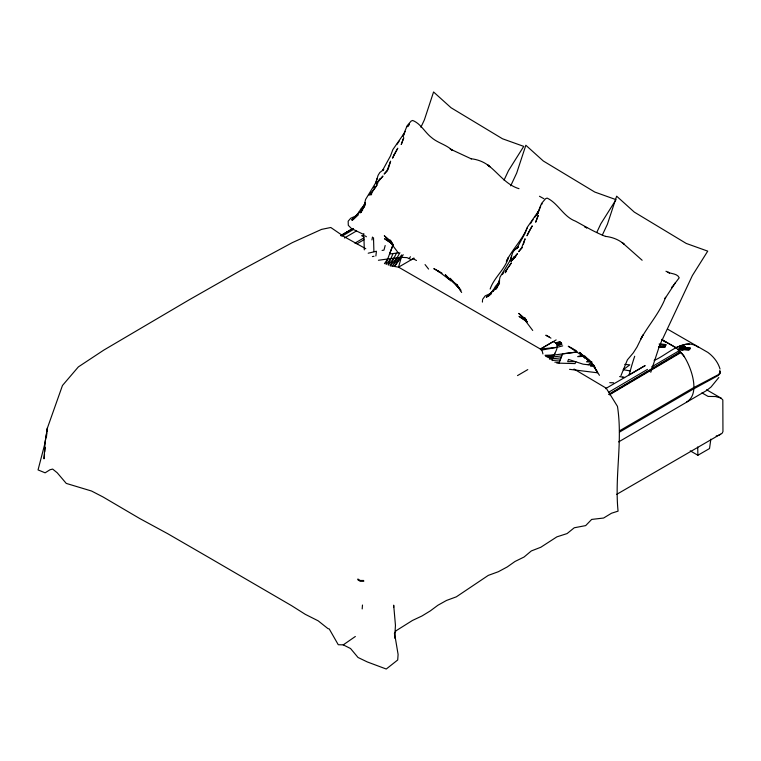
<?xml version="1.0" encoding="UTF-8"?>
<svg xmlns="http://www.w3.org/2000/svg" width="761" height="761" viewBox="0 0 761 761"><rect width="100%" height="100%" fill="white"/><g stroke="black" fill="none" stroke-linecap="round" stroke-linejoin="round"><path stroke-width="1.14" d="M362.188 608.924L362.483 605.033M482.417 302.107L482.512 300.329M394.655 638.146L395.454 625.323L393.684 605.166L393.694 607.383M44.518 454.241L44.005 458.826L45.099 442.179L47.458 427.872L62.459 385.504L78.354 366.907L103.781 350.108L189.204 299.805L240.609 270.536L292.31 242.635L321.542 229.394L330.788 227.491L344.238 236.728L365.775 248.723M44.775 451.948L45.289 447.363M46.431 437.042L46.821 433.599M47.077 431.306L47.458 427.872L44.842 443.796L38.05 469.918L45.127 472.828L49.998 469.746L52.652 469.08L57.199 472.762L66.255 483.406L91.539 491.026L103.049 496.981L139.682 518.498L167.734 533.718L208.999 557.585L291.587 605.67L305.285 614.336L318.165 620.824L327.991 628.634L329.218 628.909L338.255 644.719L343.259 644.871L350.545 648.524L358.022 657.475L367.297 661.937L386.255 669.024L397.708 659.977L398.098 654.45L394.607 633.685M482.56 299.434L485.176 295.896L491.463 293.033M375.877 255.962L376.429 251.244L368.2 253.213M363.958 206.83L365.556 199.496L375.982 182.345L378.055 175.391L379.787 172.538L383.772 169.484L382.526 170.435L390.526 155.843L392.857 149.594L403.691 133.993L402.978 135.953L407.135 125.746L411.14 121.066L412.662 120.466C420.643 123.482 424.866 132.385 431.477 137.513C437.756 142.992 446.089 144.58 452.177 150.231L450.208 149.042L471.411 158.916M498.997 282.236L498.484 284.595L500.015 277.118L510.441 259.977L512.514 253.013L514.246 250.16L518.231 247.106L514.246 250.16M710.85 439.145L709.528 448.543L697.894 455.259L690.237 450.845M364.024 206.963L365.147 202.673L360.666 212.7L364.938 204.091L360.933 208.828L358.374 213.194M371.948 239.953L372.481 237.052M498.484 284.595L499.53 281.285L499.216 282.36M385.171 245.527L383.963 250.141L382.079 250.417M634.703 356.234A143.173 25.845 -82.9 0 0 631.868 365.147L629.09 374.935L645.157 365.584L605.461 388.7M398.764 252.861L396.471 253.128L390.203 265.741L398.564 267.159L414.089 258.122L411.349 259.72L407.059 257.637L401.313 257.342L398.564 267.159L540.434 349.071L542.27 351.268L542.916 353.913M651.578 366.973L679.24 350.688A33.484 19.13 59.5 0 0 678.156 349.699L679.811 348.196L690.141 348.719L690.436 347.958L685.014 347.634L682.798 350.298L678.156 349.699L675.93 347.672L661.537 339.368M523.359 244.5L525.071 238.764L521.608 247.905L518.593 251.691L522.465 247.42M377.104 178.54L375.772 182.897L375.982 182.345M511.563 256.172L510.231 260.528L510.441 259.977M388.005 169.798L390.612 161.142L387.149 170.283L384.134 174.069L387.263 171.016M490.16 289.028C494.06 277.346 505.076 269.594 508.462 257.38L506.36 261.384C512.124 249.589 521.932 240.295 527.069 228.129M576.039 352.134L562.588 353.808L560.277 359.915L552.039 360.505C552.733 354.655 562.531 344.876 553.218 341.622L540.434 349.071L557.128 347.301L562.693 345.865M650.769 372.3L659.654 345.313L692.367 275.558L707.73 251.14L686.251 243.444L634.284 212.091L616.648 196.186L607.383 224.295L602.351 235.025M556.805 363.102L575.107 363.596L575.82 361.627L567.677 361.665L568.515 359.411L583.088 364.177L591.04 365.09L591.716 363.111M385.865 264.048L387.73 258.968L401.313 257.342M559.097 363.111L560.277 359.915M403.292 136.314L405.128 131.358M387.682 258.978L393.228 244.395L389.527 254.003L396.471 253.128M537.751 213.946L540.691 206.012M554.798 353.237L554.113 355.035L545.561 356.357M659.587 345.703L665.418 346.369L665 347.406L658.474 347.263M388.148 264.79L393.047 253.546M364.938 204.091L361.332 211.349M420.919 127.239L424.4 119.81L433.57 91.976L451.026 107.729L502.469 138.759L523.749 146.378L508.529 170.55L504.048 180.119M510.707 185.836L516.681 173.08L525.851 145.256L543.306 160.999L594.75 192.038L616.03 199.658L600.81 223.829L596.824 232.333M376.819 184.98L377.817 182.878M718.831 377.475L711.078 386.969L706.579 390.536L618.693 441.884M496.067 288.352L499.606 280.295L496.086 288.552M679.811 348.196L690.332 348.338M496.952 287.772L499.549 282.883M360.666 212.7L361.894 210.283L356.586 214.963L354.502 218.131L358.231 214.669L351.858 219.653L355.349 216.999M495.535 289.522L496.353 287.905L491.045 292.595L488.962 295.763L491.245 293.47M399.906 252.728L392.562 265.836L401.732 254.906M363.748 207.639L365.09 205.251M394.341 633.77L396.005 630.793L412.472 620.453L421.936 616.001L430.279 610.921L437.889 605.261L446.488 600.458L456.324 596.843L488.286 575.392L498.331 571.73L507.226 566.955L515.007 561.475L524.063 557.023L531.302 550.954L540.814 547.254L556.881 536.857L567.088 533.575L574.26 527.773L585.685 525.604L591.668 519.421L603.606 518.032L611.502 513.237L618.065 511.135C614.498 476.234 622.898 441.199 617.466 406.374L606.194 388.167L574.003 369.037M495.792 288.98L499.397 281.722L495.392 286.45L492.338 291.767L493.623 289.627L488.229 296.019L486.317 297.285L491.092 293.461M530.503 223.753L531.558 221.898M493.138 291.396L494.231 289.484M512.277 260.5L512.79 259.634M408.942 124.519L408.001 126.098L408.933 124.804M358.307 213.422L359.163 211.996L353.77 218.388L357.004 215.401L350.716 218.264L348.167 221.185L348.3 225.323L351.24 228.31M400.124 257.465L394.759 266.103L403.254 254.745M370.854 195.13L371.825 193.684M397.099 144.267L399.106 141.223M532.063 221.137L533.061 219.615M675.483 282.569L664.971 298.626L665.628 297.285C659.844 312.666 648.686 324.852 640.819 339.016L642.921 335.011L636.976 347.083L633.257 352.904L627.416 359.829L620.938 375.715M505.314 272.761L506.636 270.783M407.259 126.706L409.399 124.157M541.718 204.338L542.203 203.615M508.291 267.425L511.382 262.887L505.057 271.924L507.673 268.329M377.732 182.183L376.571 183.848L380.053 178.864L378.892 180.519M384.429 263.687L387.73 258.968L378.426 260.272M672.353 286.764L671.478 287.972L679.212 277.803C677.49 273.532 671.421 273.96 667.854 272.229L669.528 272.942L665.961 271.249M373.622 187.796L374.754 186.264M409.161 258.455L410.455 256.733M370.027 194.16L371.187 192.619M386.54 264.2L390.831 258.569M534.964 217.037L537.78 213.403M516.985 248.067L524.985 233.475L527.316 227.225L538.151 211.615L537.437 213.584L541.594 203.377L545.599 198.697L547.121 198.088C558.117 203.235 563.473 216.752 575.392 221.118C585.323 226.512 595.083 232.428 605.87 236.547L605.452 236.376C612.32 237.109 619.216 239.734 624.334 244.424L622.118 242.512L642.141 260.252M369.133 195.254L371.111 192.704M502.27 274.578L503.592 272.885M388.395 264.971L393.932 258.188M361.095 211.843L360.457 212.604L362.845 209.694M496.134 288.752L497.304 287.325M514.997 257.009L513.523 258.759L515.891 256.143L513.513 258.683M390.203 265.741L397.023 257.817M488.029 296.371L489.504 295.059M491.045 293.527L488.229 296.019L491.454 293.404M588.31 360.438L586.512 361.846L592.048 362.112L588.129 364.766M356.662 216.2L352.001 220.367L353.855 219.073M343.259 644.871L355.349 636.481M616.733 494.336L722.113 433.275L722.95 431.63L722.826 399.934L720.962 398.07L706.579 389.765M608.838 394.265L680.315 351.725L679.602 351.03M609.114 394.54L680.676 352.086M609.399 394.826L681.047 352.476A35.329 20.186 59.5 0 1 682.436 353.979C690.427 364.519 701.3 393.447 686.717 401.922M608.553 392.305L647.478 369.389M341.765 235.101L353.047 228.49M340.814 235.71L353.114 228.5M340.88 235.558L352.143 228.975M341.86 236.262L353.123 229.67M344.419 237.993L356.529 230.935M354.911 243.13L363.939 237.87M356.995 243.805L363.996 239.725M540.434 349.061L556.167 339.91M517.518 375.592L527.782 369.599M654.127 360.362C666.332 355.796 684.139 336.286 698.55 347.454M619.444 430.878L693.233 387.882L718.203 374.735L720.306 372.452L719.83 370.502M619.464 432.134L693.242 389.137L718.222 375.506L720.325 373.223L719.839 371.273M363.872 235.739L361.941 235.786L363.872 235.739L363.806 233.627M720.686 434.322L718.66 435.263M582.783 354.949L577.647 356.652L583.544 356.357L587.673 359.135M716.177 436.024L717.461 435.673M555.406 342.888L559.849 341.746M555.825 343.154L560.277 342.012M556.196 343.439L560.648 342.307M556.519 343.753L560.971 342.621M556.795 344.086L561.247 342.945M557.014 344.438L561.466 343.297M557.195 344.809L561.647 343.668M557.309 345.19L561.761 344.048M557.385 345.589L561.827 344.448M372.395 256.581L374.022 256.257M541.49 350.108L557.128 347.301M363.72 580.481L360.143 580.472L357.879 578.997M363.777 581.28L360.2 581.271L357.803 579.768M548.053 357.546L561.808 355.853M577.38 351.991L554.122 355.007L545.047 355.292M549.423 359.021L561.038 357.879M689.333 343.991L686.156 344.286A75.225 43.434 -60 0 0 683.968 344.847A76.642 44.252 -60 0 0 679.421 346.379L675.93 347.672L661.756 339.663M658.636 346.854L665.418 346.369M679.678 346.569L684.691 346.322L685.043 347.273L680.058 347.301L679.421 346.379L684.691 346.322M554.845 362.198L559.516 361.979M679.868 346.788L684.881 346.607M680.001 347.026L684.995 346.93M546.788 356.852L553.418 356.842M549.394 358.583L552.733 358.659M609.732 382.678L613.575 382.793M590.574 366.174L594.075 366.364M679.592 348.509L689.885 349.109L679.307 348.823M569.532 369.332L597.651 372.804M678.974 349.128L689.181 349.889L678.584 349.423M624.771 364.395L629.832 364.88L623.211 369.675L630.194 370.94M660.405 343.905L666.236 344.619L665.827 345.446L659.102 344.039M591.04 365.09L594.436 365.508M622.584 377.152L624.629 377.532L619.625 376.581M470.992 158.745C477.851 159.477 484.757 162.103 489.875 166.792L487.658 164.89C498.151 172.747 505.979 184.856 519.012 188.68M363.206 236.119L363.891 236.3L364.3 249.855M539.473 196.271L543.934 198.735M720.962 398.07L715.53 396.529L708.101 396.424L701.937 392.866M439.306 271.553L433.799 268.623L439.829 272.286L437.794 270.83L449.152 279.382L447.744 277.993L450.598 280.847M573.765 349.185L568.258 346.255L581.052 354.883M363.206 234.255L353.342 229.432M549.442 337.037L545.808 335.211L550.945 338.141M413.527 258.902L416.486 260.509M667.435 329.075L707.892 352.429C713.447 356.49 718.156 362.379 720.039 369.056M663.925 341.166L665.98 342.355M574.679 349.746L576.505 350.869M440.219 272.115L442.046 273.237M527.249 321.76L519.021 316.357L527.192 321.855M453.214 281.503L449.161 278.764L445.28 274.711L449.58 279.049M392.79 244.129L384.562 238.726L392.733 244.224M588.339 360.343L586.389 359.011L591.354 362.455M451.929 281.38L456.895 284.823L460.7 290.778M365.366 235.996L366.412 236.766M587.188 358.802L590.926 361.684M526.374 321.161L524.557 319.649L532.719 330.455M391.915 243.53L390.098 242.017L398.26 252.833M678.156 349.699L684.462 356.681M588.89 359.867L593.894 365.594M582.203 355.625L585.057 358.469M584.039 356.681L579.739 352.343L581.727 354.636M456.6 284.509L460.909 290.198M425.057 264.581L428.576 269.071M599.44 375.316L592.695 364.719M594.389 366.336L595.368 367.82M459.435 288.714L456.895 284.823L453.461 282.036L459.53 288.847L449.979 278.231L458.236 287.087L461.642 292.471M593.894 366.345L596.909 371.301L593.989 366.469M373.508 237.698L373.908 251.634M697.704 446.973L697.894 455.259M403.701 137.922L401.285 144.4L403.701 137.922M538.16 215.544L535.744 222.031L538.16 215.544M394.179 154.502L392.524 158.164L397.784 148.214L394.179 154.502M528.638 232.134L526.983 235.796L532.243 225.846L528.638 232.134M512.296 259.073L511.031 261.47L514.512 256.486L512.296 259.073M372.291 191.42L370.597 194.293L376.923 185.256L372.291 191.42M382.859 176.181L378.246 181.451L382.859 176.181M517.318 253.813L512.705 259.082L517.318 253.813M586.741 227.843L584.667 226.673L586.636 227.853M526.041 319.706L518.745 313.389L526.631 320.752L524.605 317.679L526.041 319.706M391.582 242.084L384.286 235.767L392.172 243.13L390.146 240.048L391.582 242.084M587.739 358.964L584.438 355.863L589.556 360.961L587.739 358.964"/></g></svg>
